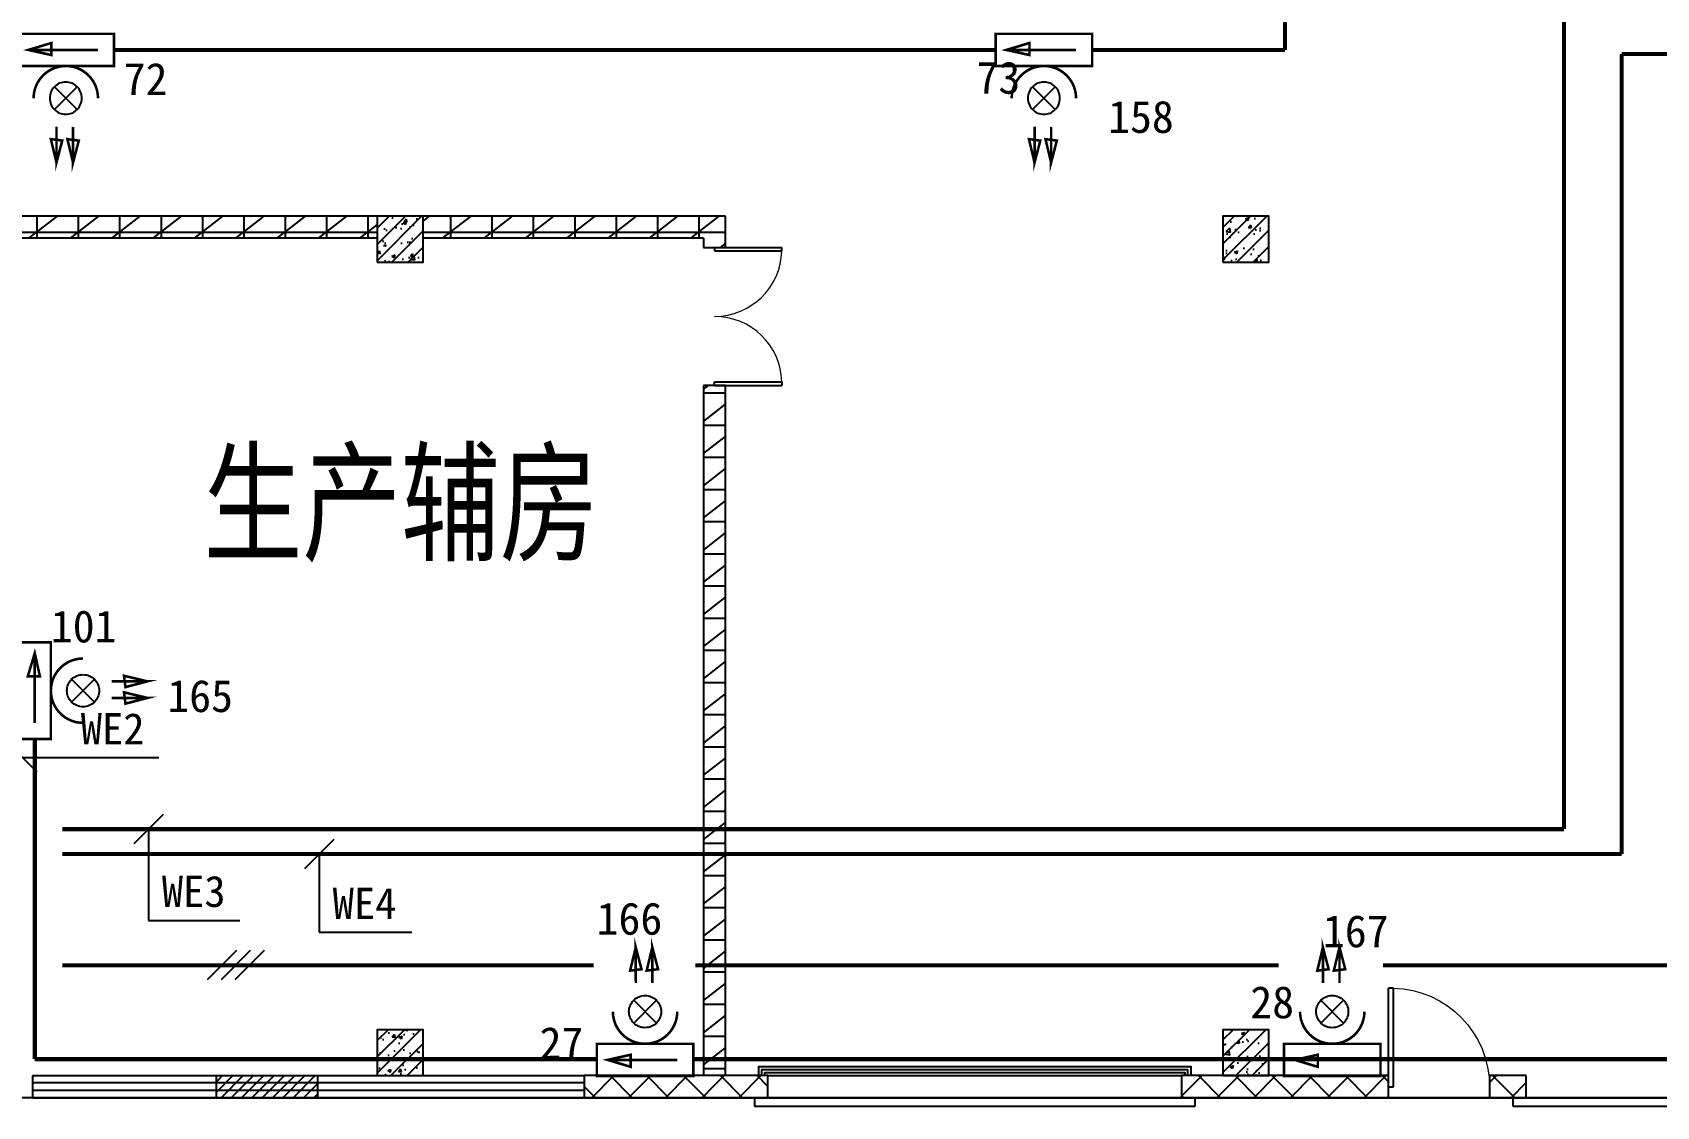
# Model space of a CAD drawing. Header units: millimetres. Extents: x -633009578 to 5705885, y -633235091 to 2571734.
# Drawn here: x 3045520 to 3063186, y 1855664 to 1867349 of the extents above; entities that cross this region are included whole.
import ezdxf

# ---------------------------------------------------------------- set-up
doc = ezdxf.new("R2010")
doc.units = ezdxf.units.MM
doc.header["$LTSCALE"] = 1000
doc.header["$MEASUREMENT"] = 0
doc.linetypes.add('DASH', pattern=[0.35, 0.25, -0.1])
doc.layers.get('0').update_dxf_attribs({"color": 9})
for name, color, linetype in [('000000000000电气', 7, 'Continuous'), ('3T_WOOD', 21, 'Continuous'), ('A-COLUM(柱)', 255, 'Continuous'), ('A-DOOR(门）', 4, 'Continuous'), ('A-F-AREA(计算)', 5, 'Continuous'), ('A-FLOR(看线)', 8, 'Continuous'), ('A-HATH(填充)', 8, 'Continuous'), ('A-LM-RAIL(栏杆)', 167, 'Continuous'), ('A-TEXT(房间)', 243, 'Continuous'), ('A-WALL(墙)', 255, 'Continuous'), ('A-WINDOW（窗）', 4, 'Continuous'), ('WALL', 9, 'Continuous'), ('电-强电平面-标注', 3, 'Continuous'), ('电-强电平面-线缆', 3, 'Continuous'), ('设备-照明', 3, 'Continuous')]:
    doc.layers.add(name, color=color, linetype=linetype)
doc.styles.add('_TCH', font='simhei.ttf', dxfattribs={"width": 0.75, "bigfont": 'hztxt.shx'})
doc.styles.add('ELEC-DIM', font='simhei.ttf')
doc.styles.add('IDQSTYLE', font='simhei.ttf', dxfattribs={"width": 0.707, "bigfont": 'hztxt.shx'})
doc.styles.add('宋体', font='simhei.ttf')
pattern_1 = [(45, (597821.4751960391, 677977.5160347573), (-200.0002033111466, 200.0002033111467), []), (135, (597821.4751960391, 677977.5160347573), (-200.0002033111467, -200.0002033111466), [])]
pattern_2 = [(0, (597621.4751960391, 677977.5160347573), (0, 350), []), (37.875, (598021.4751960391, 677977.5160347573), (-169.61527734408, 218.0766567528281), []), (90, (598021.4751960391, 677977.5160347573), (-450, 2.755455298081545e-14), [])]

# ---------------------------------------------------------------- blocks, each defined once
blk = doc.blocks.new('HC000078')
at = {"color": 0, "linetype": 'Continuous', "const_width": 0.2}
for points in [[(-3.750000000000028, 1.25), (3.75, 1.25), (3.75, -1.25), (-3.750000000000028, -1.25), (-3.750000000000028, 1.25)], [(2.5, 0), (-2.500000000000028, 0)]]:
    blk.add_lwpolyline(points, dxfattribs=at)
blk.add_lwpolyline([(2.917016710174721, 0), (1.120131515022848, 0.3984556212736834), (1.120131515022848, -0.539087017017323)], close=True, dxfattribs=at)
at = {"color": 0, "style": 'IDQSTYLE', "width": 0.7}
blk.add_attdef('PSFHATT', (5.75, -1.25), '', height=2.5, dxfattribs=at)
blk = doc.blocks.new('HC000064')
at = {"color": 0, "linetype": 'Continuous'}
for p, q in [((-0.8838834764831063, -0.8838834764831063), (0.8838834764831063, 0.8838834764831063)), ((-0.8838834764830494, 0.8838834764831063), (0.8838834764831631, -0.8838834764831063))]:
    blk.add_line(p, q, dxfattribs=at)
at = {"color": 0, "linetype": 'Continuous', "const_width": 0.2}
blk.add_lwpolyline([(5.710751695749348e-14, 2.499999999999886, 0.1989123673796647), (-1.767766952966326, 1.767766952966327, 0.1989123673796613), (-2.5, 1.951292859901378e-16, 0.1989123673796761), (-1.767766952966326, -1.76776695296644, 0.1989123673796782), (5.594010226827932e-14, -2.500000000000227)], format="xyb", dxfattribs=at)
for points in [[(2.226896073527712, 0.5659208660671311), (5.003498004369476, 0.5624686703930024), (3.296463286048663, 1.009912150058199), (3.185957433181557, 0.1260038671447887), (5.003498004369476, 0.5624686703930024)], [(2.224443767981995, -0.721123763554715), (5.001045698823816, -0.7245759592289005), (3.294010980502946, -0.2771324795636474), (3.18350512763584, -1.161040762477114), (5.001045698823816, -0.7245759592289005)]]:
    blk.add_lwpolyline(points, dxfattribs=at)
at = {"color": 0, "linetype": 'Continuous'}
for centre, radius, start, end in [((1.199040866595169e-14, -7.105427357601002e-14), 1.250000000000069, 135.0000000000036, 179.9999999999968), ((-2.259303855112194e-14, -1.740829702612245e-13), 1.250000000000117, 89.99999999999898, 134.9999999999991), ((-9.10937991704941e-14, -1.740829702612245e-13), 1.250000000000117, 45.00000000000085, 89.99999999999582), ((-1.252331571777177e-13, -7.088774012231625e-14), 1.250000000000068, 3.249254662582951e-12, 44.99999999999639), ((-2.284838984678572e-13, -5.684341886080801e-14), 1.250000000000172, 315.0000000000093, 2.605510395054555e-12), ((-2.264854970235319e-14, -5.695444116327053e-14), 1.250000000000034, 179.9999999999974, 225.0000000000007), ((-2.270406085358445e-14, -1.338928967697939e-13), 1.24999999999998, 224.9999999999983, 270.000000000001), ((-9.131584377541913e-14, 3.996802888650564e-15), 1.250000000000118, 270.0000000000042, 315.0000000000028)]:
    blk.add_arc(centre, radius, start, end, dxfattribs=at)
at = {"color": 0, "style": 'IDQSTYLE', "width": 0.7}
blk.add_attdef('PSFHATT', (7.003498004369476, -2.500000010000227), '', height=2.5, dxfattribs=at)
blk = doc.blocks.new('$DorLib2D$00000126')
at = {"color": 0, "linetype": 'Continuous'}
for p, q in [((-0.5319999999956053, 0.5), (-0.5319999999956053, 0.900000000000091)), ((0.5320000000047003, 0.900000000000091), (0.5320000000047003, 0.5000000000002274))]:
    blk.add_line(p, q, dxfattribs=at)
at = {"color": 0, "linetype": 'DASH'}
for p, q in [((-0.5319999999956053, 0.900000000000091), (0.5320000000047003, 0.900000000000091)), ((-0.5319999999956053, 0.5), (0.5320000000047003, 0.5000000000002274))]:
    blk.add_line(p, q, dxfattribs=at)
blk = doc.blocks.new('$DorLib2D$00000001')
for p, q in [((0.45, 0.9750000000000001), (0.5000000000000002, 0.9750000000000001)), ((0.45, 0), (0.45, 0.9750000000000001)), ((0.5, 0), (0.5, 0.9750000000000001)), ((0.5, 0), (0.45, 0))]:
    blk.add_line(p, q)
at = {"lineweight": 13}
blk.add_arc((0.475, 0), 0.975, 91.4692835813538, 180, dxfattribs=at)
blk = doc.blocks.new('$DorLib2D$00000002')
for p, q in [((-0.5, -5.684341886080802e-17), (-0.5000000000000007, 0.4875)), ((-0.4750000000000007, 0.4875), (-0.5000000000000007, 0.4875)), ((-0.475, -2.842170943040401e-17), (-0.4750000000000007, 0.4875)), ((0.475, -2.842170943040401e-17), (0.4750000000000007, 0.4875)), ((0.4750000000000007, 0.4875), (0.5000000000000007, 0.4875)), ((0.5, -5.684341886080802e-17), (0.5000000000000007, 0.4875)), ((-0.5, -5.684341886080802e-17), (-0.475, -2.842170943040401e-17)), ((0.5, -5.684341886080802e-17), (0.475, -2.842170943040401e-17))]:
    blk.add_line(p, q)
at = {"lineweight": 13}
for centre, start, end in [((-0.4875, -4.263256414560601e-17), 0, 88.53071641864632), ((0.4875, -4.263256414560601e-17), 91.4692835813537, 180)]:
    blk.add_arc(centre, 0.4875, start, end, dxfattribs=at)
blk = doc.blocks.new('$TCHSYS$WIN2D')
for p, q in [((-0.5, 0.5), (0.5, 0.5)), ((-0.5, 0.5), (-0.4999999999999999, -0.5)), ((0.5, 0.5), (0.4999999999999998, -0.5)), ((0.5, 0.1666666666666666), (-0.5, 0.1666666666666666)), ((0.5, -0.1666666666666667), (-0.5, -0.1666666666666667)), ((-0.4999999999999999, -0.5), (0.5, -0.5))]:
    blk.add_line(p, q)
blk = doc.blocks.new('_FZH')
h = blk.add_hatch()
h.set_pattern_fill('钢筋混凝土', color=256, scale=0.1, style=0)
h.set_pattern_definition([(45, (0, 0), (-0.1767766952966369, 0.1767766952966369), []), (50, (0, 0), (0.7172601826007535, -0.06275213498259512), [0.07500000000000001, -0.8250000000000001]), (355, (0, 0), (-0.138751333613, 0.7521921337000119), [0.06, -0.66]), (100.4514, (0.05977168000000001, -0.00522934), (0.5785093817140216, 0.6894395420609536), [0.06374019, -0.701142112]), (46.1842, (0, 0.2), (1.067241048625645, -0.1655190143290181), [0.1125, -1.2375]), (96.6356, (0.088936745, 0.186206693), (0.9346627055487033, 0.9741178709004418), [0.095610288, -1.051713]), (351.1842, (0, 0.2), (0.9346619451336272, 0.9741186009253247), [0.09000000000000001, -0.9900000000000001]), (21, (0.1, 0.15), (0.5969070521184617, -0.4026188906653388), [0.07500000000000001, -0.8250000000000001]), (326, (0.1, 0.15), (0.2433153319215824, 0.7251500450468529), [0.06, -0.66]), (71.4514, (0.149742233, 0.116448394), (0.84022262858149, 0.3225304967099524), [0.06374019, -0.701142112]), (37.50000000000001, (0, 0), (0.01215985531729062, 0.3328938538313115), [0, -0.652, 0, -0.67, 0, -0.6625000000000001]), (7.499999999999999, (0, 0), (0.2630695374421486, 0.3944117118823603), [0, -0.382, 0, -0.637, 0, -0.2525]), (-32.5, (-0.223, 0), (0.533822436172409, -0.02255487173437976), [0, -0.25, 0, -0.78, 0, -1.035]), (-42.5, (-0.323, 0), (0.5831861693423862, 0.1001049823323177), [0, -0.325, 0, -0.518, 0, -0.735])])
h.paths.add_polyline_path([(-0.5, -0.5), (0.5, -0.5), (0.5, 0.5), (-0.5, 0.5)])
blk.add_lwpolyline([(-0.5, -0.5), (0.5, -0.5), (0.5, 0.5), (-0.5, 0.5)], close=True)

msp = doc.modelspace()

# ---------------------------------------------------------------- hatches: boundary and pattern name
at = {"layer": '3T_WOOD'}
h = msp.add_hatch(dxfattribs=at)
h.set_pattern_fill('ANSI31', color=256, scale=50)
h.set_pattern_definition([(45, (1908179.395743424, 677977.51603476), (-56.1266007566822, 56.12660075668221), [])])
h.paths.add_polyline_path([(3047520.046416624, 1855999.596922419), (3048620.046416624, 1855999.596922419), (3048620.046416624, 1855759.596922419), (3047520.046416624, 1855759.596922419)])
at = {"layer": 'A-HATH(填充)'}
h = msp.add_hatch(dxfattribs=at)
h.set_pattern_fill('空心砖', color=256, scale=100, style=0)
h.set_pattern_definition(pattern_2)
h.paths.add_polyline_path([(3049269.994031765, 1865109.596922392), (3049269.994031765, 1865349.596922394), (3045129.994032404, 1865349.596922433), (3045369.994032389, 1865109.596922396)])
h = msp.add_hatch(dxfattribs=at)
h.set_pattern_fill('空心砖', color=256, scale=100, style=0)
h.set_pattern_definition(pattern_2)
h.paths.add_polyline_path([(3049769.994031765, 1865349.596922397), (3049769.994031765, 1865109.596922386), (3052819.994031819, 1865109.596922318), (3053059.994031766, 1865349.59692246)])
h = msp.add_hatch(dxfattribs=at)
h.set_pattern_fill('空心砖', color=256, scale=100, style=0)
h.set_pattern_definition(pattern_2)
h.paths.add_polyline_path([(3052819.994031819, 1865109.596922318), (3052819.994031818, 1865009.596922107), (3053059.99403174, 1865009.596922107), (3053059.994031766, 1865349.59692246)])
h = msp.add_hatch(dxfattribs=at)
h.set_pattern_fill('空心砖', color=256, scale=100, style=0)
h.set_pattern_definition(pattern_2)
h.paths.add_polyline_path([(3053059.994031766, 1855999.596922429), (3053059.99403174, 1863509.596922107), (3052819.994031818, 1863509.596922107), (3052819.994031818, 1855999.596922429)])
h = msp.add_hatch(dxfattribs=at)
h.set_pattern_fill('多孔材料', color=256, scale=100, style=0)
h.set_pattern_definition(pattern_1)
h.paths.add_polyline_path([(3052939.99403177, 1855999.596922424), (3051520.046416437, 1855999.596922432), (3051520.046416437, 1855759.596922426), (3052939.99403177, 1855759.596922424)])
h = msp.add_hatch(dxfattribs=at)
h.set_pattern_fill('多孔材料', color=256, scale=100, style=0)
h.set_pattern_definition(pattern_1)
h.paths.add_polyline_path([(3052939.99403177, 1855759.596922424), (3053520.046416946, 1855759.59692243), (3053520.046416946, 1855999.596922419), (3052939.99403177, 1855999.596922424)])
h = msp.add_hatch(dxfattribs=at)
h.set_pattern_fill('多孔材料', color=256, scale=100, style=0)
h.set_pattern_definition(pattern_1)
h.paths.add_polyline_path([(3058020.046416946, 1855759.59692243), (3060269.986826288, 1855759.59692243), (3060269.986826288, 1855999.596922419), (3058020.046416946, 1855999.596922419)])
h = msp.add_hatch(dxfattribs=at)
h.set_pattern_fill('多孔材料', color=256, scale=100, style=0)
h.set_pattern_definition(pattern_1)
h.paths.add_polyline_path([(3061369.986826289, 1855759.59692243), (3061769.986825779, 1855759.59692243), (3061769.986825779, 1855999.596922419), (3061369.986826289, 1855999.596922419)])

# ---------------------------------------------------------------- linework, layer by layer
at = {"layer": '3T_WOOD'}
msp.add_lwpolyline([(3047520.046416624, 1855999.596922419), (3048620.046416624, 1855999.596922419), (3048620.046416624, 1855759.596922419), (3047520.046416624, 1855759.596922419)], close=True, dxfattribs=at)
at = {"layer": 'A-DOOR(门）'}
for p, q in [((3053520.046417063, 1855999.596922424), (3058020.046417063, 1855999.596922424)), ((3053520.046417063, 1855759.596922424), (3058020.046417063, 1855759.596922424)), ((3060269.986826147, 1855759.596922424), (3061369.986826147, 1855759.596922424)), ((3061769.986825959, 1855759.596922424), (3066269.986825959, 1855759.596922424))]:
    msp.add_line(p, q, dxfattribs=at)
at = {"layer": 'A-F-AREA(计算)'}
msp.add_lwpolyline([(3029879.971570265, 1991839.59697076), (3164159.971570265, 1991839.59697076), (3164159.971570265, 1855759.59697076), (3029879.971570265, 1855759.59697076)], close=True, dxfattribs=at)
at = {"layer": 'A-FLOR(看线)'}
msp.add_lwpolyline([(3053420.046417084, 1855999.596922423), (3053420.046417084, 1856099.596922423), (3058120.046417122, 1856099.596922423), (3058120.046417122, 1855999.596922441)], dxfattribs=at)
at = {"layer": 'A-LM-RAIL(栏杆)'}
for points in [[(3053455.046417084, 1855999.596922423), (3053455.046417084, 1856064.596922423), (3058085.046417122, 1856064.596922423), (3058085.046417122, 1855999.596922441)], [(3053485.046417084, 1855999.596922423), (3053485.046417084, 1856034.596922423), (3058055.046417122, 1856034.596922423), (3058055.046417122, 1855999.596922441)]]:
    msp.add_lwpolyline(points, dxfattribs=at)
at = {"layer": 'A-WALL(墙)'}
for p, q in [((3049269.994031977, 1865349.596922378), (3045129.994032404, 1865349.596922433)), ((3053059.994031766, 1865349.59692246), (3049769.994031977, 1865349.596922514)), ((3053059.99403174, 1865009.596922107), (3053059.994031766, 1865349.59692246)), ((3049269.994031977, 1865109.596922444), (3045369.994032389, 1865109.596922396)), ((3052819.994031819, 1865109.596922318), (3049769.994031977, 1865109.596922345)), ((3052819.994031819, 1865109.596922318), (3052819.994031818, 1865009.596922107)), ((3052819.994031818, 1865009.596922107), (3053059.99403174, 1865009.596922107)), ((3053059.99403174, 1863509.596922107), (3052819.994031818, 1863509.596922107)), ((3052819.994031818, 1863509.596922107), (3052819.994031818, 1855999.596922429)), ((3053059.994031766, 1855999.596922429), (3053059.99403174, 1863509.596922107)), ((3049519.994031765, 1856399.596922424), (3049519.994031765, 1856399.596922424)), ((3049519.994031765, 1856259.596928704), (3049519.994031765, 1856259.596928704)), ((3049519.994031765, 1856119.596934984), (3049519.994031765, 1856119.596934984))]:
    msp.add_line(p, q, dxfattribs=at)
at = {"layer": 'A-WINDOW（窗）'}
msp.add_lwpolyline([(3048620.04641657, 1855999.596922417), (3048620.04641657, 1855759.596922417)], dxfattribs=at)
at = {"layer": 'WALL'}
for p, q in [((3052939.99403177, 1855999.596922424), (3051520.046416437, 1855999.596922432)), ((3051520.046416437, 1855999.596922432), (3051520.046416437, 1855759.596922426)), ((3053520.046416946, 1855999.596922419), (3052939.99403177, 1855999.596922424)), ((3053520.046416946, 1855759.59692243), (3053520.046416946, 1855999.596922419)), ((3060269.986826288, 1855999.596922419), (3058020.046416946, 1855999.596922419)), ((3058020.046416946, 1855999.596922419), (3058020.046416946, 1855759.59692243)), ((3060269.986826288, 1855759.59692243), (3060269.986826288, 1855999.596922419)), ((3061769.986825779, 1855999.596922419), (3061369.986826289, 1855999.596922419)), ((3061369.986826289, 1855999.596922419), (3061369.986826289, 1855759.59692243)), ((3061769.986825779, 1855759.59692243), (3061769.986825779, 1855999.596922419)), ((3051520.046416437, 1855759.596922426), (3052939.99403177, 1855759.596922424)), ((3052939.99403177, 1855759.596922424), (3053520.046416946, 1855759.59692243)), ((3058020.046416946, 1855759.59692243), (3060269.986826288, 1855759.59692243)), ((3061369.986826289, 1855759.59692243), (3061769.986825779, 1855759.59692243))]:
    msp.add_line(p, q, dxfattribs=at)
at = {"layer": '电-强电平面-标注'}
for p, q in [((3045570.099025767, 1859302.400974233), (3045251.900974233, 1859620.599025767)), ((3045411, 1859461.5), (3045899, 1859461.5)), ((3045899, 1859461.5), (3046893.936708861, 1859461.5)), ((3046940.099025766, 1858840.599025767), (3046621.900974234, 1858522.400974233)), ((3046781, 1858681.5), (3046781, 1857688.5)), ((3048798.099025767, 1858569.099025767), (3048479.900974234, 1858250.900974233)), ((3048639, 1858410), (3048639, 1857561)), ((3046781, 1857688.5), (3047775.936708861, 1857688.5)), ((3048639, 1857561), (3049647.227848102, 1857561)), ((3047739.672229978, 1857359.599025767), (3047421.474178444, 1857041.400974233)), ((3047889.672229978, 1857359.599025767), (3047571.474178444, 1857041.400974233)), ((3048039.672229978, 1857359.599025767), (3047721.474178444, 1857041.400974233))]:
    msp.add_line(p, q, dxfattribs=at)
at = {"layer": '电-强电平面-线缆', "color": 1, "linetype": 'Continuous', "const_width": 45}
for points in [[(3059145, 1867158.98396521), (3059145, 1874274.496922427)], [(3062179, 1858681.5), (3062179, 1874343.5)], [(3046407.447928197, 1867158.98396521), (3055996.947928197, 1867158.98396521)], [(3057046.947928197, 1867158.98396521), (3059145, 1867158.98396521)], [(3062806.5, 1867115.5), (3105170.79056165, 1867115.5)], [(3062806.5, 1867115.5), (3062806.5, 1858410)], [(3045544.994032438, 1856179), (3045544.994032438, 1859662.700469417)], [(3045844.994032438, 1858681.5), (3062179, 1858681.5)], [(3045844.994032438, 1858410), (3062806.5, 1858410)], [(3045844.994032438, 1857200.5), (3051625.5, 1857200.5)], [(3052730.5, 1857200.5), (3059075.5, 1857200.5)], [(3060210.5, 1857200.5), (3065384.5, 1857200.5)], [(3045544.994032438, 1856179), (3051658.699530581, 1856179)], [(3052708.899530581, 1856179), (3066396.199530581, 1856179)]]:
    msp.add_lwpolyline(points, dxfattribs=at)

# ---------------------------------------------------------------- block references
at = {"layer": 'A-COLUM(柱)', "xscale": 500, "yscale": 500, "zscale": 500}
for p in [(3049519.994031765, 1865099.596922424), (3058719.994031749, 1865099.596922424), (3049519.994031765, 1856249.596922424), (3058719.994031749, 1856249.596922424)]:
    msp.add_blockref('_FZH', p, dxfattribs=at)
at = {"layer": 'A-DOOR(门）', "xscale": 1500, "yscale": 1500, "zscale": 1500, "rotation": 270}
msp.add_blockref('$DorLib2D$00000002', (3052939.99403177, 1864259.596922183), dxfattribs=at)
at = {"layer": 'A-DOOR(门）', "extrusion": (0, 0, -1), "xscale": 1100, "yscale": 1100, "zscale": 1100}
msp.add_blockref('$DorLib2D$00000001', (-3060819.986826147, 1855879.596922424), dxfattribs=at)
at = {"layer": 'A-DOOR(门）', "extrusion": (0, 0, -1), "xscale": -4500, "yscale": 240, "zscale": 4500, "rotation": 180}
for p in [(-3055770.046417063, 1855879.596922424), (-3064019.986825959, 1855879.596922424)]:
    msp.add_blockref('$DorLib2D$00000126', p, dxfattribs=at)
at = {"layer": 'A-WINDOW（窗）', "xscale": 6000.013096185634, "yscale": 240, "zscale": 6000.013096185634}
msp.add_blockref('$TCHSYS$WIN2D', (3048520.03986853, 1855879.596922424), dxfattribs=at)
at = {"layer": '设备-照明', "yscale": 140, "zscale": 140}
for name, p, xscale, rotation in [('HC000078', (3045882.447928197, 1867158.98396521), 140, 180), ('HC000078', (3056521.947928197, 1867158.98396521), 140, 180), ('HC000064', (3045882.447928197, 1866633.98396521), 140, 270), ('HC000064', (3056521.947928197, 1866633.98396521), 140, 270), ('HC000078', (3045544.994032438, 1860187.700469417), -140, 270), ('HC000064', (3046069.994032438, 1860187.700469417), -140, 180), ('HC000064', (3052183.799530581, 1856696.016034797), -140, 270), ('HC000064', (3059658.798293056, 1856696.016034797), -140, 270)]:
    msp.add_blockref(name, p, dxfattribs=dict(at, xscale=xscale, rotation=rotation))
at = {"layer": '设备-照明', "xscale": -140, "yscale": 140, "zscale": 140}
for p in [(3052183.799530581, 1856171.016034797), (3059658.798293056, 1856171.016034797)]:
    msp.add_blockref('HC000078', p, dxfattribs=at)

# ---------------------------------------------------------------- texts
at = {"layer": '000000000000电气', "color": 2, "lineweight": 35, "style": '宋体'}
for s, p in [('72', (3046511.684939327, 1866668.178311856)), ('73', (3055789.049536594, 1866682.206584957))]:
    msp.add_text(s, height=350, dxfattribs=at).set_placement(p)
at = {"layer": '000000000000电气', "color": 4, "lineweight": 35, "style": '宋体'}
for s, p in [('158', (3057221.047365448, 1866256.472496769)), ('165', (3046986.91001039, 1859955.283968043)), ('166', (3051656.766249203, 1857533.068816135)), ('167', (3059557.357658764, 1857396.162432632))]:
    msp.add_text(s, height=350, dxfattribs=at).set_placement(p)
at = {"layer": '000000000000电气', "color": 0, "lineweight": 35, "style": '宋体'}
msp.add_text('101', height=350, dxfattribs=at).set_placement((3045719.994032438, 1860712.700469417))
at = {"layer": '000000000000电气', "lineweight": 35, "style": '宋体'}
for s, p in [('28', (3058767.760777472, 1856623.629827668)), ('27', (3051036.62361314, 1856179))]:
    msp.add_text(s, height=350, dxfattribs=at).set_placement(p)
at = {"layer": 'A-TEXT(房间)', "style": '_TCH', "width": 0.75}
msp.add_text('生产辅房', height=1050, dxfattribs=at).set_placement((3047381.855181599, 1861706.173116858))
at = {"layer": '电-强电平面-标注', "style": 'ELEC-DIM'}
for s, p in [('WE2', (3046045.202531645, 1859603.905063291)), ('WE3', (3046927.202531645, 1857834.702531646)), ('WE4', (3048785.202531645, 1857703.405063291))]:
    msp.add_text(s, height=339.8734177215189, dxfattribs=at).set_placement(p)

doc.saveas('drawing.dxf')
